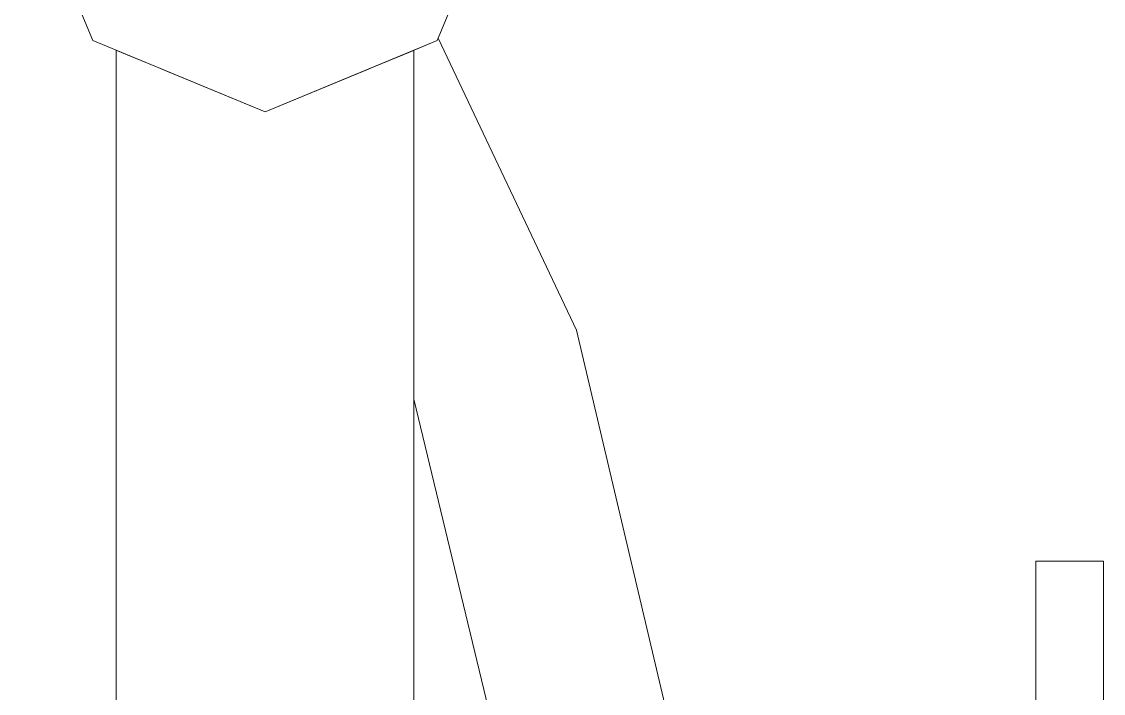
# Model space of a CAD drawing. Header units: millimetres. Extents: x -48147 to 1414029, y -496296 to 18123.
# Drawn here: x 1378194.6 to 1378274.6, y -489426.7 to -489377.1 of the extents above; entities that cross this region are included whole.
import ezdxf

# ---------------------------------------------------------------- set-up
doc = ezdxf.new("R2010")
doc.units = ezdxf.units.MM
doc.header["$MEASUREMENT"] = 0
doc.linetypes.add('Wipeout_Contour', pattern=[1000, 0, -1000])
doc.layers.add('New_A-25-M_Wall_Int', color=7, linetype='Continuous')
doc.layers.add('New_A-35-M_FFE_Sanitary', color=7, linetype='Continuous')
doc.layers.add('New_A-35-M_FFE_Sanitary_Pen_No__64', color=7, linetype='Continuous', lineweight=20, true_color=0x606060)
doc.layers.add('New_A-35-M_FFE_Sanitary_Pen_No__74', color=7, linetype='Continuous', lineweight=20, true_color=0x606060)

# ---------------------------------------------------------------- blocks, each defined once
blk = doc.blocks.new('Section Elem_154_2', base_point=(1372878.996, -490836.732))
at = {"color": 254, "linetype": 'Wipeout_Contour', "lineweight": 0, "ltscale": 5850198.729930792}
blk.add_wipeout([(1378231.331, -489437.134), (1378223.577, -489404.969), (1378223.577, -489443.326), (1378227.129, -489439.774)], dxfattribs=at).dxf.layer = 'New_A-25-M_Wall_Int'
blk = doc.blocks.new('Section Elem_190_2', base_point=(1372878.996, -490836.732))
at = {"color": 254, "linetype": 'Wipeout_Contour', "lineweight": 0, "ltscale": 4387677.194980407}
blk.add_wipeout([(1378235.604, -489399.891), (1378242.669, -489431.166), (1378242.983, -489431.056)], dxfattribs=at).dxf.layer = 'New_A-35-M_FFE_Sanitary'
at = {"color": 254, "linetype": 'Wipeout_Contour', "lineweight": 0, "ltscale": 4387671.806680676}
blk.add_wipeout([(1378241.414, -489431.605), (1378233.348, -489400.899), (1378239.686, -489432.21)], dxfattribs=at).dxf.layer = 'New_A-35-M_FFE_Sanitary'
at = {"color": 254, "linetype": 'Wipeout_Contour', "lineweight": 0, "ltscale": 5850221.933258216}
blk.add_wipeout([(1378233.348, -489400.899), (1378241.414, -489431.605), (1378242.669, -489431.166), (1378235.604, -489399.891)], dxfattribs=at).dxf.layer = 'New_A-35-M_FFE_Sanitary'
at = {"color": 254, "linetype": 'Wipeout_Contour', "lineweight": 0, "ltscale": 4387661.483103672}
blk.add_wipeout([(1378237.31, -489433.377), (1378228.828, -489402.543), (1378235.245, -489434.675)], dxfattribs=at).dxf.layer = 'New_A-35-M_FFE_Sanitary'
at = {"color": 254, "linetype": 'Wipeout_Contour', "lineweight": 0, "ltscale": 7312771.751248369}
blk.add_wipeout([(1378228.828, -489402.543), (1378237.31, -489433.377), (1378238.517, -489432.619), (1378239.686, -489432.21), (1378233.348, -489400.899)], dxfattribs=at).dxf.layer = 'New_A-35-M_FFE_Sanitary'
at = {"color": 254, "linetype": 'Wipeout_Contour', "lineweight": 0, "ltscale": 5850153.701938985}
blk.add_wipeout([(1378235.604, -489399.891), (1378223.577, -489380.69), (1378223.577, -489381.378), (1378233.348, -489400.899)], dxfattribs=at).dxf.layer = 'New_A-35-M_FFE_Sanitary'
at = {"color": 254, "linetype": 'Wipeout_Contour', "lineweight": 0, "ltscale": 4387652.537478259}
blk.add_wipeout([(1378224.692, -489403.86), (1378231.933, -489436.756), (1378233.235, -489435.938)], dxfattribs=at).dxf.layer = 'New_A-35-M_FFE_Sanitary'
at = {"color": 254, "linetype": 'Wipeout_Contour', "lineweight": 0, "ltscale": 7312669.176061565}
blk.add_wipeout([(1378223.577, -489379.175), (1378223.577, -489380.69), (1378235.604, -489399.891), (1378225.373, -489378.29), (1378225.303, -489378.46)], dxfattribs=at).dxf.layer = 'New_A-35-M_FFE_Sanitary'
at = {"color": 254, "linetype": 'Wipeout_Contour', "lineweight": 0, "ltscale": 5850197.094965562}
blk.add_wipeout([(1378228.828, -489402.543), (1378224.692, -489403.86), (1378233.235, -489435.938), (1378235.245, -489434.675)], dxfattribs=at).dxf.layer = 'New_A-35-M_FFE_Sanitary'
at = {"layer": 'New_A-35-M_FFE_Sanitary_Pen_No__64', "linetype": 'Continuous'}
blk.add_line((1378242.983, -489431.056), (1378235.604, -489399.891), dxfattribs=at)
at = {"color": 254, "linetype": 'Wipeout_Contour', "lineweight": 0, "ltscale": 5850154.63695245}
blk.add_wipeout([(1378233.348, -489400.899), (1378223.577, -489388.124), (1378223.577, -489392.209), (1378228.828, -489402.543)], dxfattribs=at).dxf.layer = 'New_A-35-M_FFE_Sanitary'
at = {"color": 254, "linetype": 'Wipeout_Contour', "lineweight": 0, "ltscale": 7312727.292202575}
blk.add_wipeout([(1378224.692, -489403.86), (1378223.577, -489404.043), (1378223.577, -489404.969), (1378231.331, -489437.134), (1378231.933, -489436.756)], dxfattribs=at).dxf.layer = 'New_A-35-M_FFE_Sanitary'
at = {"color": 254, "linetype": 'Wipeout_Contour', "lineweight": 0, "ltscale": 4387608.786011569}
blk.add_wipeout([(1378223.577, -489381.378), (1378223.577, -489388.124), (1378233.348, -489400.899)], dxfattribs=at).dxf.layer = 'New_A-35-M_FFE_Sanitary'
at = {"color": 254, "linetype": 'Wipeout_Contour', "lineweight": 0, "ltscale": 11700116.16348006}
blk.add_wipeout([(1378212.575, -489347.732), (1378199.847, -489353.004), (1378194.575, -489365.732), (1378199.847, -489378.46), (1378212.575, -489383.732), (1378225.303, -489378.46), (1378230.575, -489365.732), (1378225.303, -489353.004)], dxfattribs=at).dxf.layer = 'New_A-35-M_FFE_Sanitary'
at = {"color": 254, "linetype": 'Wipeout_Contour', "lineweight": 0, "ltscale": 5850153.440346463}
blk.add_wipeout([(1378228.828, -489402.543), (1378223.577, -489395.255), (1378223.577, -489401.589), (1378224.692, -489403.86)], dxfattribs=at).dxf.layer = 'New_A-35-M_FFE_Sanitary'
at = {"layer": 'New_A-35-M_FFE_Sanitary_Pen_No__64', "linetype": 'Continuous'}
for p, q in [((1378199.847, -489378.46), (1378194.575, -489365.732)), ((1378230.575, -489365.732), (1378225.303, -489378.46)), ((1378225.303, -489378.461), (1378225.306, -489378.46))]:
    blk.add_line(p, q, dxfattribs=at)
at = {"color": 254, "linetype": 'Wipeout_Contour', "lineweight": 0, "ltscale": 4387611.070083173}
blk.add_wipeout([(1378228.828, -489402.543), (1378223.577, -489392.209), (1378223.577, -489395.255)], dxfattribs=at).dxf.layer = 'New_A-35-M_FFE_Sanitary'
at = {"layer": 'New_A-35-M_FFE_Sanitary_Pen_No__64', "linetype": 'Continuous'}
blk.add_line((1378235.604, -489399.891), (1378225.374, -489378.291), dxfattribs=at)
at = {"color": 254, "linetype": 'Wipeout_Contour', "lineweight": 0, "ltscale": 4387613.949923685}
blk.add_wipeout([(1378224.692, -489403.86), (1378223.577, -489401.732), (1378223.577, -489404.043)], dxfattribs=at).dxf.layer = 'New_A-35-M_FFE_Sanitary'
at = {"color": 254, "linetype": 'Wipeout_Contour', "lineweight": 0, "ltscale": 4387612.841799863}
blk.add_wipeout([(1378224.692, -489403.86), (1378223.577, -489401.589), (1378223.577, -489401.732)], dxfattribs=at).dxf.layer = 'New_A-35-M_FFE_Sanitary'
at = {"color": 254, "linetype": 'Wipeout_Contour', "lineweight": 0, "ltscale": 5850155.921024028}
blk.add_wipeout([(1378220.355, -489380.51), (1378220.355, -489446.548), (1378223.577, -489443.326), (1378223.577, -489379.175)], dxfattribs=at).dxf.layer = 'New_A-35-M_FFE_Sanitary'
at = {"layer": 'New_A-35-M_FFE_Sanitary_Pen_No__64', "linetype": 'Continuous'}
for p, q in [((1378223.577, -489379.175), (1378223.577, -489443.326)), ((1378231.331, -489437.134), (1378223.577, -489404.969))]:
    blk.add_line(p, q, dxfattribs=at)
at = {"color": 254, "linetype": 'Wipeout_Contour', "lineweight": 0, "ltscale": 7312688.594235258}
blk.add_wipeout([(1378212.577, -489457.309), (1378217.619, -489449.285), (1378220.355, -489446.548), (1378220.355, -489380.51), (1378212.577, -489383.732)], dxfattribs=at).dxf.layer = 'New_A-35-M_FFE_Sanitary'
at = {"color": 254, "linetype": 'Wipeout_Contour', "lineweight": 0, "ltscale": 8775213.607918296}
blk.add_wipeout([(1378204.798, -489484.218), (1378206.021, -489473.367), (1378210.463, -489460.673), (1378212.577, -489457.309), (1378212.575, -489383.732), (1378204.798, -489380.511)], dxfattribs=at).dxf.layer = 'New_A-35-M_FFE_Sanitary'
at = {"layer": 'New_A-35-M_FFE_Sanitary_Pen_No__64', "linetype": 'Continuous'}
blk.add_line((1378225.303, -489378.46), (1378212.575, -489383.732), dxfattribs=at)
at = {"color": 254, "linetype": 'Wipeout_Contour', "lineweight": 0, "ltscale": 8775479.238848457}
blk.add_wipeout([(1378204.798, -489380.511), (1378201.577, -489379.177), (1378201.577, -489894.732), (1378204.578, -489894.732), (1378204.578, -489486.171), (1378204.798, -489484.218)], dxfattribs=at).dxf.layer = 'New_A-35-M_FFE_Sanitary'
at = {"layer": 'New_A-35-M_FFE_Sanitary_Pen_No__64', "linetype": 'Continuous'}
for p, q in [((1378212.575, -489383.732), (1378199.847, -489378.46)), ((1378201.577, -489379.177), (1378201.577, -489894.732))]:
    blk.add_line(p, q, dxfattribs=at)
blk = doc.blocks.new('Section Elem_327_2', base_point=(1372878.996, -490836.732))
at = {"color": 254, "linetype": 'Wipeout_Contour', "lineweight": 0, "ltscale": 5850352.105034612}
blk.add_wipeout([(1378269.577, -489416.956), (1378269.577, -489418.713), (1378274.577, -489418.713), (1378274.577, -489416.956)], dxfattribs=at).dxf.layer = 'New_A-35-M_FFE_Sanitary'
at = {"layer": 'New_A-35-M_FFE_Sanitary_Pen_No__74', "linetype": 'Continuous'}
blk.add_line((1378269.577, -489416.956), (1378274.577, -489416.956), dxfattribs=at)
at = {"color": 254, "linetype": 'Wipeout_Contour', "lineweight": 0, "ltscale": 5850355.528640916}
blk.add_wipeout([(1378269.577, -489418.713), (1378269.577, -489422.071), (1378274.577, -489422.071), (1378274.577, -489418.713)], dxfattribs=at).dxf.layer = 'New_A-35-M_FFE_Sanitary'
at = {"layer": 'New_A-35-M_FFE_Sanitary_Pen_No__74', "linetype": 'Continuous'}
for p, q in [((1378269.577, -489416.956), (1378269.577, -489418.713)), ((1378274.577, -489416.956), (1378274.577, -489418.713))]:
    blk.add_line(p, q, dxfattribs=at)
at = {"color": 254, "linetype": 'Wipeout_Contour', "lineweight": 0, "ltscale": 5850360.895648787}
blk.add_wipeout([(1378269.577, -489422.071), (1378269.577, -489426.732), (1378274.577, -489426.732), (1378274.577, -489422.071)], dxfattribs=at).dxf.layer = 'New_A-35-M_FFE_Sanitary'
at = {"layer": 'New_A-35-M_FFE_Sanitary_Pen_No__74', "linetype": 'Continuous'}
for p, q in [((1378269.577, -489418.713), (1378269.577, -489422.071)), ((1378274.577, -489418.713), (1378274.577, -489422.071))]:
    blk.add_line(p, q, dxfattribs=at)
at = {"color": 254, "linetype": 'Wipeout_Contour', "lineweight": 0, "ltscale": 5850367.729211316}
blk.add_wipeout([(1378269.577, -489426.732), (1378269.577, -489432.282), (1378274.577, -489432.282), (1378274.577, -489426.732)], dxfattribs=at).dxf.layer = 'New_A-35-M_FFE_Sanitary'
at = {"layer": 'New_A-35-M_FFE_Sanitary_Pen_No__74', "linetype": 'Continuous'}
for p, q in [((1378269.577, -489422.071), (1378269.577, -489426.732)), ((1378274.577, -489422.071), (1378274.577, -489426.732)), ((1378269.577, -489426.732), (1378269.577, -489432.282)), ((1378274.577, -489426.732), (1378274.577, -489432.282))]:
    blk.add_line(p, q, dxfattribs=at)

msp = doc.modelspace()

# ---------------------------------------------------------------- block references
at = {"layer": 'New_A-25-M_Wall_Int'}
msp.add_blockref('Section Elem_154_2', (1372878.996, -490836.732), dxfattribs=at)

# ---------------------------------------------------------------- next in the draw order: block references
at = {"layer": 'New_A-35-M_FFE_Sanitary'}
msp.add_blockref('Section Elem_190_2', (1372878.996, -490836.732), dxfattribs=at)

# ---------------------------------------------------------------- next in the draw order: block references
msp.add_blockref('Section Elem_327_2', (1372878.996, -490836.732), dxfattribs=at)

doc.saveas('drawing.dxf')
